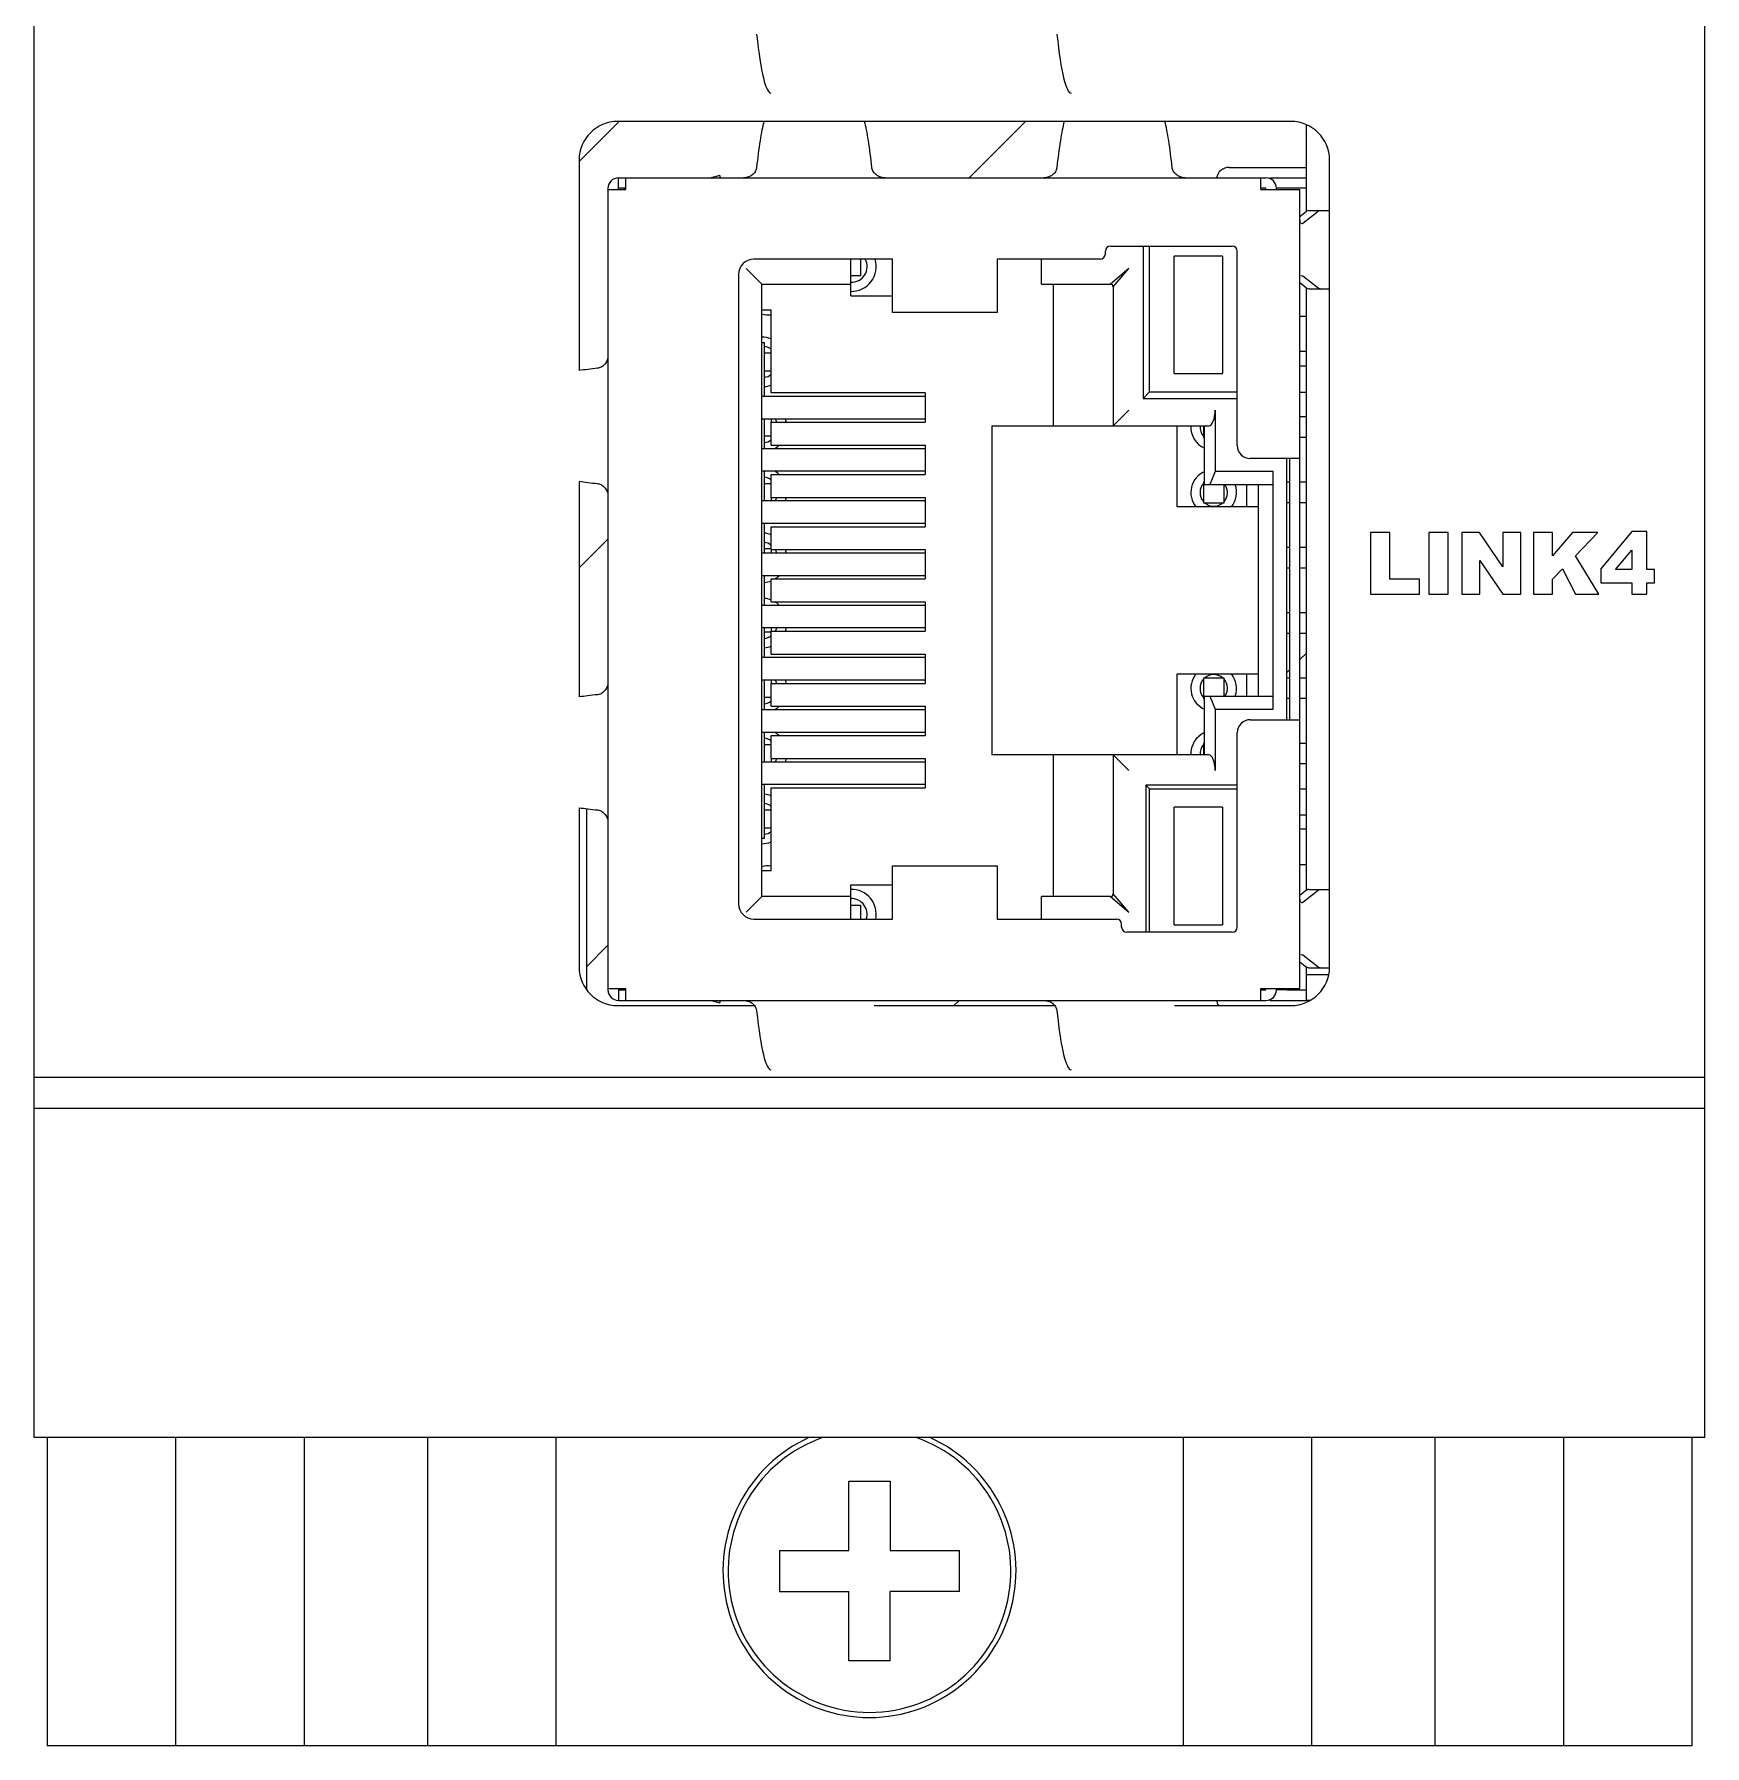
# Model space of a CAD drawing. Header units: inches. Extents: x 0 to 33, y 0 to 130.
# Drawn here: x 0 to 32.5, y 0 to 33.3 of the extents above; entities that cross this region are included whole.
import ezdxf

# ---------------------------------------------------------------- set-up
doc = ezdxf.new("R2010")
doc.units = ezdxf.units.IN
doc.header["$LTSCALE"] = 1.21
doc.header["$MEASUREMENT"] = 0
for name, color, linetype in [('DPMJ701_4_00DXF_CONTINUOUS_LINE', 7, 'CONTINUOUS'), ('ETH702C_PCB_DXF_CONTINUOUS_LINE', 7, 'CONTINUOUS'), ('ETHJ704_4_00DXF_CONTINUOUS_LINE', 7, 'CONTINUOUS'), ('JXKM-0004NL_DXF_CONTINUOUS_LINE', 7, 'CONTINUOUS'), ('MPUJ710_4_01DXF_CONTINUOUS_LINE', 7, 'CONTINUOUS')]:
    doc.layers.add(name, color=color, linetype=linetype)

msp = doc.modelspace()

# ---------------------------------------------------------------- linework, layer by layer
at = {"layer": 'DPMJ701_4_00DXF_CONTINUOUS_LINE', "color": 2, "linetype": 'Continuous'}
for p, q in [((10.617, 30.833), (11.367, 31.583)), ((18.189, 30.502), (19.287, 31.6)), ((10.6, 22.913), (11.162, 23.475)), ((24.624, 21.132), (24.75, 21.258)), ((24.369, 20.877), (24.421, 20.929)), ((10.75, 15.161), (11.162, 15.572)), ((17.892, 14.4), (17.992, 14.5))]:
    msp.add_line(p, q, dxfattribs=at)
at = {"layer": 'DPMJ701_4_00DXF_CONTINUOUS_LINE', "color": 7, "linetype": 'Continuous'}
for p, q in [((10.75, 14.701), (10.75, 18.229)), ((0.25, 6), (0.25, 0)), ((2.75, 6), (2.75, 0)), ((5.25, 6), (5.25, 0)), ((7.65, 6), (7.65, 0)), ((10.15, 6), (10.15, 0)), ((22.35, 6), (22.35, 0)), ((24.85, 6), (24.85, 0)), ((27.25, 6), (27.25, 0)), ((29.75, 6), (29.75, 0)), ((32.25, 6), (32.25, 0)), ((32.25, 0), (0.25, 0))]:
    msp.add_line(p, q, dxfattribs=at)
msp.add_arc((16.25, 3.4), 2.85, 114.1365, 65.8635, dxfattribs=at)
at = {"layer": 'ETH702C_PCB_DXF_CONTINUOUS_LINE', "color": 7, "linetype": 'Continuous'}
for p, q in [((24.75, 29.852), (24.75, 31.537)), ((24.75, 16.644), (24.75, 28.362)), ((24.75, 14.5), (24.75, 15.154)), ((25.184, 15), (24.75, 15)), ((24.824, 14.5), (24.75, 14.5))]:
    msp.add_line(p, q, dxfattribs=at)
at = {"layer": 'ETHJ704_4_00DXF_CONTINUOUS_LINE', "color": 7, "linetype": 'Continuous'}
for p, q in [((0, 6), (0, 91.9)), ((32.5, 6), (32.5, 91.9)), ((24.45, 31.6), (11.35, 31.6)), ((10.6, 30.85), (10.6, 26.754)), ((25.2, 15.15), (25.2, 30.85)), ((10.6, 24.598), (10.6, 20.404)), ((10.6, 18.248), (10.6, 15.15)), ((11.35, 14.4), (14.011, 14.4)), ((16.339, 14.4), (19.853, 14.4)), ((22.181, 14.4), (24.45, 14.4)), ((32.5, 13), (0, 13)), ((32.5, 12.4), (0, 12.4)), ((32.5, 6), (0, 6))]:
    msp.add_line(p, q, dxfattribs=at)
at = {"layer": 'ETHJ704_4_00DXF_CONTINUOUS_LINE', "color": 4, "linetype": 'Continuous'}
for p, q in [((26.371, 23.6), (26, 23.6)), ((26, 23.6), (26, 22.4)), ((26.371, 22.695), (26.371, 23.6)), ((27.505, 23.6), (27.133, 23.6)), ((27.133, 23.6), (27.133, 22.4)), ((27.505, 22.4), (27.505, 23.6)), ((28.119, 23.6), (27.773, 23.6)), ((27.773, 23.6), (27.773, 22.4)), ((28.571, 22.935), (28.119, 23.6)), ((28.921, 23.6), (28.571, 23.6)), ((28.571, 23.6), (28.571, 22.935)), ((28.921, 22.4), (28.921, 23.6)), ((29.539, 23.6), (29.169, 23.6)), ((29.169, 23.6), (29.169, 22.4)), ((29.539, 23.147), (29.539, 23.6)), ((29.927, 23.6), (29.539, 23.147)), ((30.421, 23.6), (29.927, 23.6)), ((29.983, 23.147), (30.421, 23.6)), ((31.082, 23.62), (30.475, 22.898)), ((31.373, 23.62), (31.082, 23.62)), ((31.373, 22.883), (31.373, 23.62)), ((28.122, 23.058), (28.571, 22.4)), ((28.122, 22.4), (28.122, 23.058)), ((30.441, 22.4), (29.983, 23.147)), ((30.761, 22.883), (31.082, 23.26)), ((31.082, 23.26), (31.082, 22.883)), ((26.95, 22.695), (26.371, 22.695)), ((26.95, 22.4), (26.95, 22.695)), ((29.539, 22.692), (29.731, 22.893)), ((29.539, 22.4), (29.539, 22.692)), ((29.731, 22.893), (29.984, 22.4)), ((30.475, 22.898), (30.475, 22.624)), ((31.082, 22.883), (30.761, 22.883)), ((31.524, 22.883), (31.373, 22.883)), ((31.524, 22.624), (31.524, 22.883)), ((26, 22.4), (26.95, 22.4)), ((27.133, 22.4), (27.505, 22.4)), ((27.773, 22.4), (28.122, 22.4)), ((28.571, 22.4), (28.921, 22.4)), ((29.169, 22.4), (29.539, 22.4)), ((29.984, 22.4), (30.441, 22.4)), ((30.475, 22.624), (31.082, 22.624)), ((31.082, 22.624), (31.082, 22.4)), ((31.082, 22.4), (31.373, 22.4)), ((31.373, 22.624), (31.524, 22.624)), ((31.373, 22.4), (31.373, 22.624))]:
    msp.add_line(p, q, dxfattribs=at)
at = {"layer": 'ETHJ704_4_00DXF_CONTINUOUS_LINE', "color": 7, "linetype": 'Continuous'}
for centre, start, end in [((11.35, 30.85), 90, 180), ((24.45, 30.85), 0, 90), ((11.35, 15.15), 180, 270), ((24.45, 15.15), 270, 0)]:
    msp.add_arc(centre, 0.75, start, end, dxfattribs=at)
at = {"layer": 'JXKM-0004NL_DXF_CONTINUOUS_LINE', "color": 7, "linetype": 'Continuous'}
for p, q in [((23.247, 30.705), (24.75, 30.705)), ((11.365, 30.502), (23.963, 30.502)), ((11.365, 30.273), (11.365, 30.502)), ((11.512, 30.273), (11.512, 30.502)), ((13.34, 30.548), (13.168, 30.502)), ((13.352, 30.502), (13.34, 30.548)), ((23.862, 30.273), (23.862, 30.502)), ((24.037, 30.502), (24.75, 30.502)), ((11.162, 30.299), (11.162, 14.703)), ((11.162, 30.273), (11.512, 30.273)), ((11.512, 30.299), (11.365, 30.299)), ((11.474, 30.299), (11.472, 30.273)), ((23.963, 30.299), (23.862, 30.299)), ((23.862, 30.273), (24.624, 30.273)), ((23.963, 30.273), (23.963, 30.299)), ((24.75, 30.299), (24.167, 30.299)), ((24.167, 30.273), (24.167, 30.299)), ((24.624, 14.729), (24.624, 30.273)), ((24.624, 29.75), (24.754, 29.852)), ((24.682, 29.621), (24.978, 29.852)), ((24.795, 29.867), (25.2, 29.867)), ((24.643, 29.62), (24.662, 29.613)), ((24.662, 29.613), (24.674, 29.616)), ((24.674, 29.616), (24.682, 29.621)), ((20.839, 29.021), (20.839, 29.075)), ((20.939, 29.175), (23.305, 29.175)), ((21.698, 26.336), (21.698, 29.175)), ((23.118, 28.979), (22.178, 28.979)), ((22.178, 26.693), (22.178, 28.979)), ((23.118, 28.979), (23.118, 26.693)), ((23.405, 25.295), (23.405, 29.075)), ((16.699, 28.921), (14.002, 28.921)), ((16.076, 28.921), (16.076, 28.598)), ((16.699, 27.883), (16.699, 28.921)), ((20.739, 28.921), (18.731, 28.921)), ((18.731, 28.921), (18.731, 27.883)), ((13.702, 28.621), (13.702, 16.381)), ((16.076, 28.598), (15.885, 28.598)), ((24.754, 28.358), (24.624, 28.46)), ((24.662, 28.597), (24.643, 28.59)), ((24.682, 28.589), (24.662, 28.597)), ((24.978, 28.358), (24.682, 28.589)), ((24.795, 28.343), (25.2, 28.343)), ((18.731, 27.883), (16.699, 27.883)), ((14.158, 27.302), (14.209, 27.302)), ((14.209, 26.255), (14.209, 27.302)), ((14.209, 27.099), (14.336, 27.099)), ((24.75, 27.121), (24.624, 27.121)), ((14.336, 26.744), (14.209, 26.744)), ((22.178, 26.693), (23.118, 26.693)), ((24.624, 26.844), (24.75, 26.844)), ((23.405, 26.336), (21.698, 26.336)), ((24.624, 26.336), (24.75, 26.336)), ((14.158, 26.255), (17.333, 26.255)), ((17.333, 25.81), (14.158, 25.81)), ((14.209, 25.239), (14.209, 25.81)), ((14.336, 25.81), (14.336, 25.747)), ((22.747, 25.677), (22.747, 25.451)), ((24.75, 25.851), (24.624, 25.851)), ((14.336, 25.474), (14.209, 25.474)), ((22.747, 25.451), (22.77, 25.451)), ((24.75, 25.451), (24.624, 25.451)), ((14.158, 25.239), (17.333, 25.239)), ((24.624, 25.041), (23.659, 25.041)), ((24.421, 25.041), (24.421, 19.961)), ((17.333, 24.794), (14.158, 24.794)), ((14.209, 24.223), (14.209, 24.794)), ((14.209, 24.559), (14.336, 24.559)), ((22.77, 24.581), (22.747, 24.581)), ((22.747, 24.581), (22.747, 24.181)), ((23.147, 24.181), (23.147, 24.534)), ((23.582, 24.534), (23.582, 24.102)), ((24.421, 24.581), (24.369, 24.581)), ((24.75, 24.581), (24.624, 24.581)), ((14.158, 24.223), (17.333, 24.223)), ((14.336, 24.286), (14.336, 24.223)), ((22.747, 24.181), (23.147, 24.181)), ((24.421, 24.181), (24.369, 24.181)), ((24.75, 24.181), (24.624, 24.181)), ((17.333, 23.778), (14.158, 23.778)), ((14.209, 23.207), (14.209, 23.778)), ((24.421, 23.311), (24.369, 23.311)), ((24.75, 23.311), (24.624, 23.311)), ((14.158, 23.207), (17.333, 23.207)), ((14.209, 23.289), (14.336, 23.289)), ((14.336, 23.27), (14.336, 23.207)), ((17.333, 22.762), (14.158, 22.762)), ((14.209, 22.191), (14.209, 22.762)), ((24.421, 22.911), (24.369, 22.911)), ((24.75, 22.911), (24.624, 22.911)), ((14.158, 22.191), (17.333, 22.191)), ((24.421, 22.041), (24.369, 22.041)), ((24.75, 22.041), (24.624, 22.041)), ((17.333, 21.746), (14.158, 21.746)), ((14.209, 21.175), (14.209, 21.746)), ((14.336, 21.664), (14.209, 21.664)), ((14.336, 21.746), (14.336, 21.683)), ((24.421, 21.641), (24.369, 21.641)), ((24.75, 21.641), (24.624, 21.641)), ((14.158, 21.175), (17.333, 21.175)), ((17.333, 20.73), (14.158, 20.73)), ((14.209, 20.159), (14.209, 20.73)), ((14.336, 20.73), (14.336, 20.667)), ((23.147, 20.771), (22.747, 20.771)), ((22.747, 20.771), (22.747, 20.371)), ((23.147, 20.419), (23.147, 20.771)), ((23.582, 20.851), (23.582, 20.419)), ((24.421, 20.771), (24.369, 20.771)), ((24.75, 20.771), (24.624, 20.771)), ((14.336, 20.394), (14.209, 20.394)), ((22.747, 20.371), (22.77, 20.371)), ((24.421, 20.371), (24.369, 20.371)), ((24.75, 20.371), (24.624, 20.371)), ((14.158, 20.159), (17.333, 20.159)), ((17.333, 19.714), (14.158, 19.714)), ((14.209, 19.143), (14.209, 19.714)), ((23.405, 15.927), (23.405, 19.707)), ((23.659, 19.961), (24.624, 19.961)), ((14.209, 19.479), (14.336, 19.479)), ((22.77, 19.501), (22.747, 19.501)), ((22.747, 19.501), (22.747, 19.276)), ((24.75, 19.501), (24.624, 19.501)), ((14.158, 19.143), (17.333, 19.143)), ((14.336, 19.206), (14.336, 19.143)), ((24.75, 19.101), (24.624, 19.101)), ((17.333, 18.698), (14.158, 18.698)), ((14.209, 17.65), (14.209, 18.698)), ((21.698, 18.616), (23.405, 18.616)), ((21.698, 15.827), (21.698, 18.616)), ((24.624, 18.616), (24.75, 18.616)), ((14.209, 18.209), (14.336, 18.209)), ((23.118, 18.259), (22.178, 18.259)), ((22.178, 15.973), (22.178, 18.259)), ((23.118, 18.259), (23.118, 15.973)), ((24.624, 18.108), (24.75, 18.108)), ((14.209, 17.65), (14.158, 17.65)), ((14.336, 17.854), (14.209, 17.854)), ((24.75, 17.831), (24.624, 17.831)), ((16.699, 17.119), (18.731, 17.119)), ((16.699, 16.081), (16.699, 17.119)), ((18.731, 17.119), (18.731, 16.081)), ((24.795, 16.659), (25.2, 16.659)), ((15.885, 16.355), (16.076, 16.355)), ((16.076, 16.355), (16.076, 16.081)), ((24.754, 16.644), (24.624, 16.542)), ((24.643, 16.412), (24.662, 16.405)), ((24.662, 16.405), (24.674, 16.408)), ((24.674, 16.408), (24.682, 16.413)), ((24.682, 16.413), (24.978, 16.644)), ((14.002, 16.081), (16.699, 16.081)), ((18.731, 16.081), (21.055, 16.081)), ((21.155, 15.927), (21.155, 15.981)), ((23.305, 15.827), (21.255, 15.827)), ((22.178, 15.973), (23.118, 15.973)), ((24.662, 15.389), (24.643, 15.382)), ((24.682, 15.381), (24.662, 15.389)), ((24.978, 15.15), (24.682, 15.381)), ((24.624, 15.252), (24.754, 15.15)), ((24.795, 15.135), (25.2, 15.135)), ((11.162, 14.729), (11.512, 14.729)), ((11.365, 14.729), (11.365, 14.5)), ((11.365, 14.703), (11.512, 14.703)), ((11.472, 14.729), (11.474, 14.703)), ((11.48, 14.716), (11.475, 14.724)), ((11.497, 14.703), (11.48, 14.716)), ((11.512, 14.5), (11.512, 14.729)), ((23.862, 14.729), (24.624, 14.729)), ((23.862, 14.5), (23.862, 14.729)), ((23.862, 14.703), (23.963, 14.703)), ((23.963, 14.703), (23.963, 14.729)), ((24.167, 14.703), (24.167, 14.729)), ((24.369, 14.703), (24.75, 14.703)), ((11.365, 14.5), (23.963, 14.5)), ((13.168, 14.5), (13.34, 14.454)), ((13.34, 14.454), (13.352, 14.5)), ((24.037, 14.5), (24.75, 14.5))]:
    msp.add_line(p, q, dxfattribs=at)
at = {"layer": 'JXKM-0004NL_DXF_CONTINUOUS_LINE', "color": 6, "linetype": 'Continuous'}
for p, q in [((21.571, 29.175), (21.571, 26.211)), ((14.158, 28.433), (13.853, 28.737)), ((15.885, 28.204), (15.885, 28.921)), ((19.594, 28.433), (19.594, 28.921)), ((21.296, 28.737), (20.94, 28.433)), ((20.991, 28.382), (21.296, 28.737)), ((14.158, 28.433), (15.885, 28.433)), ((14.158, 28.433), (14.158, 28.433)), ((14.158, 16.52), (14.158, 28.433)), ((19.594, 28.433), (20.94, 28.433)), ((19.822, 28.433), (19.822, 25.677)), ((20.991, 28.382), (20.991, 25.677)), ((15.885, 28.204), (16.699, 28.204)), ((14.336, 27.925), (14.158, 27.925)), ((14.336, 26.318), (14.336, 27.925)), ((24.624, 27.81), (24.75, 27.81)), ((17.333, 26.318), (14.336, 26.318)), ((17.333, 26.318), (17.333, 25.747)), ((21.698, 26.338), (21.571, 26.211)), ((20.991, 25.677), (21.296, 25.982)), ((21.571, 26.211), (23.405, 26.211)), ((22.974, 25.982), (22.974, 24.788)), ((14.336, 25.747), (17.333, 25.747)), ((14.336, 25.302), (14.336, 25.747)), ((18.629, 25.677), (22.851, 25.677)), ((18.629, 25.677), (18.629, 19.276)), ((20.991, 25.677), (20.991, 25.677)), ((22.235, 24.102), (22.235, 25.677)), ((22.769, 24.534), (22.769, 25.677)), ((14.336, 25.302), (17.333, 25.302)), ((17.333, 25.302), (17.333, 24.731)), ((24.369, 19.961), (24.369, 25.041)), ((14.336, 24.731), (17.333, 24.731)), ((14.336, 24.286), (14.336, 24.731)), ((22.974, 24.788), (22.871, 24.534)), ((24.102, 24.788), (22.974, 24.788)), ((24.102, 20.165), (24.102, 24.788)), ((22.769, 24.534), (24.102, 24.534)), ((23.81, 24.534), (23.81, 20.419)), ((14.336, 24.286), (17.333, 24.286)), ((17.333, 24.286), (17.333, 23.715)), ((23.81, 24.102), (22.235, 24.102)), ((14.336, 23.715), (17.333, 23.715)), ((14.336, 23.27), (14.336, 23.715)), ((14.336, 23.27), (17.333, 23.27)), ((17.333, 23.27), (17.333, 22.699)), ((14.336, 22.699), (17.333, 22.699)), ((14.336, 22.254), (14.336, 22.699)), ((14.336, 22.254), (17.333, 22.254)), ((17.333, 22.254), (17.333, 21.683)), ((14.336, 21.683), (17.333, 21.683)), ((14.336, 21.238), (14.336, 21.683)), ((14.336, 21.238), (17.333, 21.238)), ((17.333, 21.238), (17.333, 20.667)), ((14.336, 20.667), (17.333, 20.667)), ((14.336, 20.222), (14.336, 20.667)), ((22.235, 20.851), (23.81, 20.851)), ((22.235, 19.276), (22.235, 20.851)), ((22.769, 20.419), (24.102, 20.419)), ((22.769, 19.276), (22.769, 20.419)), ((22.871, 20.419), (22.974, 20.165)), ((14.336, 20.222), (17.333, 20.222)), ((17.333, 20.222), (17.333, 19.651)), ((22.974, 20.165), (24.102, 20.165)), ((22.974, 20.165), (22.974, 18.971)), ((14.336, 19.651), (17.333, 19.651)), ((14.336, 19.206), (14.336, 19.651)), ((14.336, 19.206), (17.333, 19.206)), ((17.333, 19.206), (17.333, 18.635)), ((22.851, 19.276), (18.629, 19.276)), ((19.822, 19.276), (19.822, 16.52)), ((20.991, 19.276), (21.296, 18.971)), ((20.991, 19.276), (20.991, 19.276)), ((20.991, 19.276), (20.991, 16.571)), ((23.405, 18.688), (21.625, 18.688)), ((21.625, 18.688), (21.698, 18.615)), ((21.625, 18.688), (21.625, 15.827)), ((14.336, 18.635), (17.333, 18.635)), ((14.336, 17.028), (14.336, 18.635)), ((14.158, 17.028), (14.336, 17.028)), ((24.624, 17.142), (24.75, 17.142)), ((15.885, 16.749), (16.699, 16.749)), ((15.885, 16.081), (15.885, 16.749)), ((14.158, 16.52), (13.853, 16.215)), ((15.885, 16.52), (14.158, 16.52)), ((14.158, 16.52), (14.158, 16.52)), ((20.94, 16.52), (19.594, 16.52)), ((19.594, 16.081), (19.594, 16.52)), ((20.94, 16.52), (21.296, 16.215)), ((21.296, 16.215), (20.991, 16.571)), ((24.369, 14.704), (24.167, 14.704)), ((24.369, 14.729), (24.369, 14.704))]:
    msp.add_line(p, q, dxfattribs=at)
at = {"layer": 'JXKM-0004NL_DXF_CONTINUOUS_LINE', "color": 7, "linetype": 'Continuous'}
for centre, radius, start, end in [((23.247, 30.451), 0.254, 90, 168.463), ((11.365, 30.299), 0.203, 90, 180), ((23.963, 30.299), 0.203, 0, 90), ((20.739, 29.021), 0.1, 270, 0), ((20.939, 29.075), 0.1, 90, 180), ((23.305, 29.075), 0.1, 0, 90), ((14.002, 28.621), 0.3, 90, 180), ((15.898, 28.776), 0.483, 268.4774, 17.5213), ((15.898, 28.776), 0.305, 267.5863, 28.4773), ((14.285, 28.318), 0.483, 254.7292, 276.0502), ((14.158, 26.921), 0.483, 68.375, 90), ((14.158, 26.921), 0.305, 54.291, 80.3764), ((14.158, 26.921), 0.305, 279.622, 305.721), ((14.158, 26.921), 0.483, 276.0501, 291.6233), ((14.158, 25.651), 0.305, 18.2103, 31.4357), ((14.158, 25.651), 0.483, 11.3845, 19.2166), ((22.947, 25.651), 0.445, 176.7364, 246.4089), ((22.947, 25.651), 0.267, 174.5163, 221.4177), ((14.158, 25.651), 0.305, 279.622, 305.721), ((14.158, 25.651), 0.483, 301.1282, 313.6348), ((23.659, 25.295), 0.254, 180, 270), ((14.158, 24.381), 0.305, 54.291, 80.3764), ((14.158, 24.381), 0.483, 46.3833, 58.8801), ((22.947, 24.381), 0.445, 113.589, 218.9942), ((22.947, 24.381), 0.267, 138.5823, 221.4177), ((22.947, 24.381), 0.267, 318.5823, 34.8786), ((22.947, 24.381), 0.445, 321.005, 20.066), ((14.158, 24.381), 0.305, 328.5579, 341.7861), ((14.158, 24.381), 0.483, 340.7896, 348.6162), ((22.947, 24.381), 0.267, 228.5823, 311.4177), ((14.158, 23.111), 0.483, 68.375, 83.9509), ((14.158, 23.111), 0.305, 54.291, 80.3764), ((14.158, 23.111), 0.305, 18.2103, 31.4357), ((14.158, 23.111), 0.483, 11.3845, 19.2166), ((14.158, 23.111), 0.483, 276.0501, 291.6233), ((14.158, 23.111), 0.483, 301.1282, 313.6348), ((14.158, 21.841), 0.483, 68.0177, 83.9509), ((14.158, 21.841), 0.483, 46.3833, 58.8801), ((14.158, 21.841), 0.305, 328.5579, 341.7861), ((14.158, 21.841), 0.483, 340.7896, 348.6162), ((14.158, 21.841), 0.305, 279.622, 305.721), ((14.158, 21.841), 0.483, 276.0501, 291.6233), ((14.158, 20.571), 0.305, 18.2103, 31.4357), ((14.158, 20.571), 0.483, 11.3845, 19.2166), ((22.947, 20.571), 0.445, 141.005, 246.4089), ((22.947, 20.571), 0.267, 138.5823, 221.4177), ((22.947, 20.571), 0.267, 48.5823, 131.4177), ((22.947, 20.571), 0.267, 325.1214, 41.4177), ((22.947, 20.571), 0.445, 339.9351, 38.9942), ((14.158, 20.571), 0.305, 279.622, 305.721), ((14.158, 20.571), 0.483, 301.1282, 313.6348), ((14.158, 19.301), 0.483, 46.3833, 58.8801), ((22.947, 19.301), 0.445, 113.589, 183.2647), ((23.659, 19.707), 0.254, 90, 180), ((14.158, 19.301), 0.305, 54.291, 80.3764), ((22.947, 19.301), 0.267, 138.5823, 185.4837), ((14.158, 19.301), 0.305, 328.5579, 341.7861), ((14.158, 19.301), 0.483, 340.7896, 348.6162), ((14.158, 18.031), 0.483, 68.375, 83.9509), ((14.158, 18.031), 0.305, 54.291, 80.3764), ((14.158, 18.031), 0.305, 279.622, 305.721), ((14.158, 18.031), 0.483, 270, 291.6233), ((14.285, 16.634), 0.483, 83.9508, 105.2711), ((15.898, 16.177), 0.483, 348.5313, 91.5234), ((14.002, 16.381), 0.3, 180, 270), ((15.898, 16.177), 0.305, 341.6464, 92.4128), ((21.055, 15.981), 0.1, 0, 90), ((21.255, 15.927), 0.1, 180, 270), ((23.305, 15.927), 0.1, 270, 0), ((11.365, 14.703), 0.203, 180, 270), ((23.963, 14.703), 0.203, 270, 360), ((23.247, 14.551), 0.254, 191.537, 216.4608)]:
    msp.add_arc(centre, radius, start, end, dxfattribs=at)
at = {"layer": 'JXKM-0004NL_DXF_CONTINUOUS_LINE', "color": 6, "linetype": 'Continuous'}
for centre, start, end in [((20.94, 28.382), 0, 90), ((20.94, 16.571), 270, 0)]:
    msp.add_arc(centre, 0.0508, start, end, dxfattribs=at)
at = {"layer": 'JXKM-0004NL_DXF_CONTINUOUS_LINE', "color": 7, "linetype": 'Continuous'}
for centre, major_axis, ratio, start_param, end_param in [((14.333, 37.154), (0, 5.004), 0.087489, -3.832073, -3.141593), ((20.175, 37.154), (0, 5.004), 0.087489, -3.832073, -3.141593), ((24.795, 29.613), (0, 0.254), 0.466308, 0, 0.349066), ((24.795, 28.597), (0, 0.254), 0.466308, -3.490659, -3.141593), ((14.816, 26.518), (5.004, 0), 0.087489, 2.451113, 2.573076), ((14.816, 24.834), (5.004, 0), 0.087489, -2.573076, -2.451113), ((14.816, 20.168), (5.004, 0), 0.087489, 2.451113, 2.573076), ((14.816, 18.484), (5.004, 0), 0.087489, -2.573076, -2.451113), ((24.795, 16.405), (0, 0.254), 0.466308, 0, 0.349066), ((24.795, 15.389), (0, 0.254), 0.466308, -3.490659, -3.141593), ((14.333, 18.154), (0, 5.004), 0.087489, -3.832073, -3.141593), ((20.175, 18.154), (0, 5.004), 0.087489, -3.832073, -3.141593)]:
    msp.add_ellipse(centre, major_axis=major_axis, ratio=ratio, start_param=start_param, end_param=end_param, dxfattribs=at)
at = {"layer": 'JXKM-0004NL_DXF_CONTINUOUS_LINE', "color": 6, "linetype": 'Continuous'}
for centre, start_param, end_param in [((22.851, 25.982), -3.141593, -1.570796), ((22.851, 18.971), -1.570796, 0)]:
    msp.add_ellipse(centre, major_axis=(0, 0.305), ratio=0.404026, start_param=start_param, end_param=end_param, dxfattribs=at)
at = {"layer": 'JXKM-0004NL_DXF_CONTINUOUS_LINE', "color": 7, "linetype": 'Continuous'}
for points, knots in [([(14.196, 31.6), (14.181, 31.546), (14.154, 31.422), (14.102, 31.124), (14.073, 30.881), (14.054, 30.706)], [0, 0, 0, 0, 0.187848, 0.41825, 1, 1, 1, 1]), ([(16.296, 30.706), (16.277, 30.881), (16.248, 31.124), (16.196, 31.422), (16.169, 31.546), (16.154, 31.6)], [0, 0, 0, 0, 0.58175, 0.812152, 1, 1, 1, 1]), ([(20.038, 31.6), (20.023, 31.546), (19.996, 31.422), (19.944, 31.124), (19.915, 30.881), (19.896, 30.706)], [0, 0, 0, 0, 0.187848, 0.41825, 1, 1, 1, 1]), ([(22.138, 30.706), (22.119, 30.881), (22.09, 31.124), (22.038, 31.422), (22.011, 31.546), (21.996, 31.6)], [0, 0, 0, 0, 0.58175, 0.812152, 1, 1, 1, 1]), ([(14.054, 30.706), (14.052, 30.682), (14.037, 30.632), (13.984, 30.566), (13.903, 30.516), (13.836, 30.502), (13.801, 30.502)], [0, 0, 0, 0, 0.204323, 0.434087, 0.700109, 1, 1, 1, 1]), ([(16.549, 30.502), (16.514, 30.502), (16.447, 30.516), (16.366, 30.566), (16.313, 30.632), (16.298, 30.682), (16.296, 30.706)], [0, 0, 0, 0, 0.299848, 0.565922, 0.795722, 1, 1, 1, 1]), ([(19.896, 30.706), (19.894, 30.682), (19.879, 30.632), (19.826, 30.566), (19.745, 30.516), (19.678, 30.502), (19.643, 30.502)], [0, 0, 0, 0, 0.204323, 0.434087, 0.700109, 1, 1, 1, 1]), ([(22.391, 30.502), (22.356, 30.502), (22.289, 30.516), (22.208, 30.566), (22.155, 30.632), (22.14, 30.682), (22.138, 30.706)], [0, 0, 0, 0, 0.299848, 0.565922, 0.795722, 1, 1, 1, 1]), ([(11.472, 30.273), (11.476, 30.28), (11.482, 30.29), (11.492, 30.299), (11.497, 30.299)], [0, 0, 0, 0, 0.599098, 1, 1, 1, 1]), ([(24.643, 29.62), (24.63, 29.629), (24.625, 29.662), (24.624, 29.702), (24.624, 29.727), (24.624, 29.74)], [0, 0, 0, 0, 0.394059, 0.681382, 1, 1, 1, 1]), ([(24.978, 29.852), (24.981, 29.854), (24.993, 29.862), (25.008, 29.867), (25.019, 29.867)], [0, 0, 0, 0, 0.273103, 1, 1, 1, 1]), ([(25.019, 28.343), (25.015, 28.343), (25.001, 28.344), (24.987, 28.351), (24.978, 28.358)], [0, 0, 0, 0, 0.235955, 1, 1, 1, 1]), ([(11.162, 27.05), (11.162, 27.015), (11.148, 26.948), (11.097, 26.867), (11.032, 26.814), (10.982, 26.799), (10.958, 26.797)], [0, 0, 0, 0, 0.299848, 0.565922, 0.795722, 1, 1, 1, 1]), ([(10.958, 24.555), (10.982, 24.553), (11.032, 24.538), (11.097, 24.485), (11.148, 24.404), (11.162, 24.337), (11.162, 24.302)], [0, 0, 0, 0, 0.204323, 0.434087, 0.700109, 1, 1, 1, 1]), ([(11.162, 20.7), (11.162, 20.665), (11.148, 20.598), (11.097, 20.517), (11.032, 20.464), (10.982, 20.449), (10.958, 20.447)], [0, 0, 0, 0, 0.299848, 0.565922, 0.795722, 1, 1, 1, 1]), ([(10.958, 18.205), (10.982, 18.203), (11.032, 18.188), (11.097, 18.135), (11.148, 18.054), (11.162, 17.987), (11.162, 17.952)], [0, 0, 0, 0, 0.204323, 0.434087, 0.700109, 1, 1, 1, 1]), ([(24.978, 16.644), (24.981, 16.646), (24.993, 16.654), (25.008, 16.659), (25.019, 16.659)], [0, 0, 0, 0, 0.273103, 1, 1, 1, 1]), ([(24.643, 16.412), (24.63, 16.421), (24.625, 16.454), (24.624, 16.494), (24.624, 16.519), (24.624, 16.532)], [0, 0, 0, 0, 0.394059, 0.681382, 1, 1, 1, 1]), ([(25.019, 15.135), (25.015, 15.135), (25.001, 15.136), (24.987, 15.143), (24.978, 15.15)], [0, 0, 0, 0, 0.235955, 1, 1, 1, 1]), ([(13.801, 14.5), (13.836, 14.5), (13.903, 14.486), (13.984, 14.436), (14.037, 14.37), (14.052, 14.32), (14.054, 14.296)], [0, 0, 0, 0, 0.299848, 0.565922, 0.795722, 1, 1, 1, 1]), ([(19.643, 14.5), (19.678, 14.5), (19.745, 14.486), (19.826, 14.436), (19.879, 14.37), (19.894, 14.32), (19.896, 14.296)], [0, 0, 0, 0, 0.299848, 0.565922, 0.795722, 1, 1, 1, 1])]:
    msp.add_open_spline(points, degree=3, knots=knots, dxfattribs=at)
at = {"layer": 'MPUJ710_4_01DXF_CONTINUOUS_LINE', "color": 7, "linetype": 'Continuous'}
for p, q in [((15.85, 5.15), (16.65, 5.15)), ((15.85, 3.8), (15.85, 5.15)), ((16.65, 5.15), (16.65, 3.8)), ((14.5, 3.8), (15.85, 3.8)), ((14.5, 3.8), (14.5, 3)), ((16.65, 3.8), (18, 3.8)), ((18, 3), (18, 3.8)), ((14.5, 3), (15.85, 3)), ((15.85, 1.65), (15.85, 3)), ((18, 3), (16.65, 3)), ((16.65, 1.65), (16.65, 3)), ((16.65, 1.65), (15.85, 1.65))]:
    msp.add_line(p, q, dxfattribs=at)
msp.add_arc((16.25, 3.4), 2.75, 108.9617, 71.0383, dxfattribs=at)

doc.saveas('drawing.dxf')
